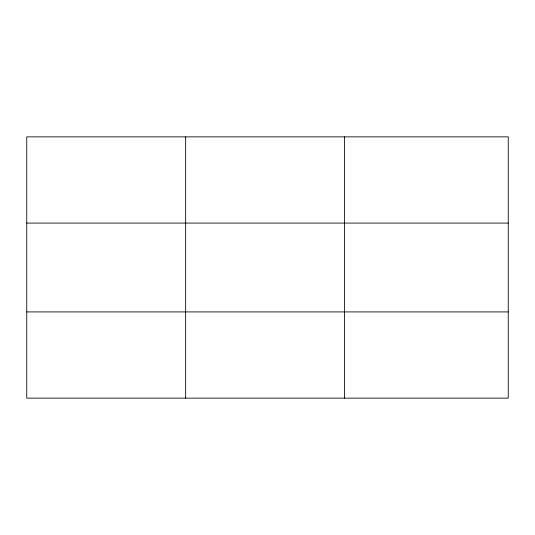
<?xml version="1.0" encoding="UTF-8"?>
<svg xmlns="http://www.w3.org/2000/svg" width="535" height="535" viewBox="0 0 535 535"><rect width="100%" height="100%" fill="white"/><g stroke="black" fill="none" stroke-linecap="round" stroke-linejoin="round"><path stroke-width="0.8" d="M185.645 398.14L185.645 136.86M344.54 398.14L344.54 136.86M508.25 311.918L508.25 398.14L26.75 398.14L26.75 136.86L508.25 136.86L508.25 311.918L26.75 311.918M26.75 223.082L508.25 223.082"/></g></svg>
